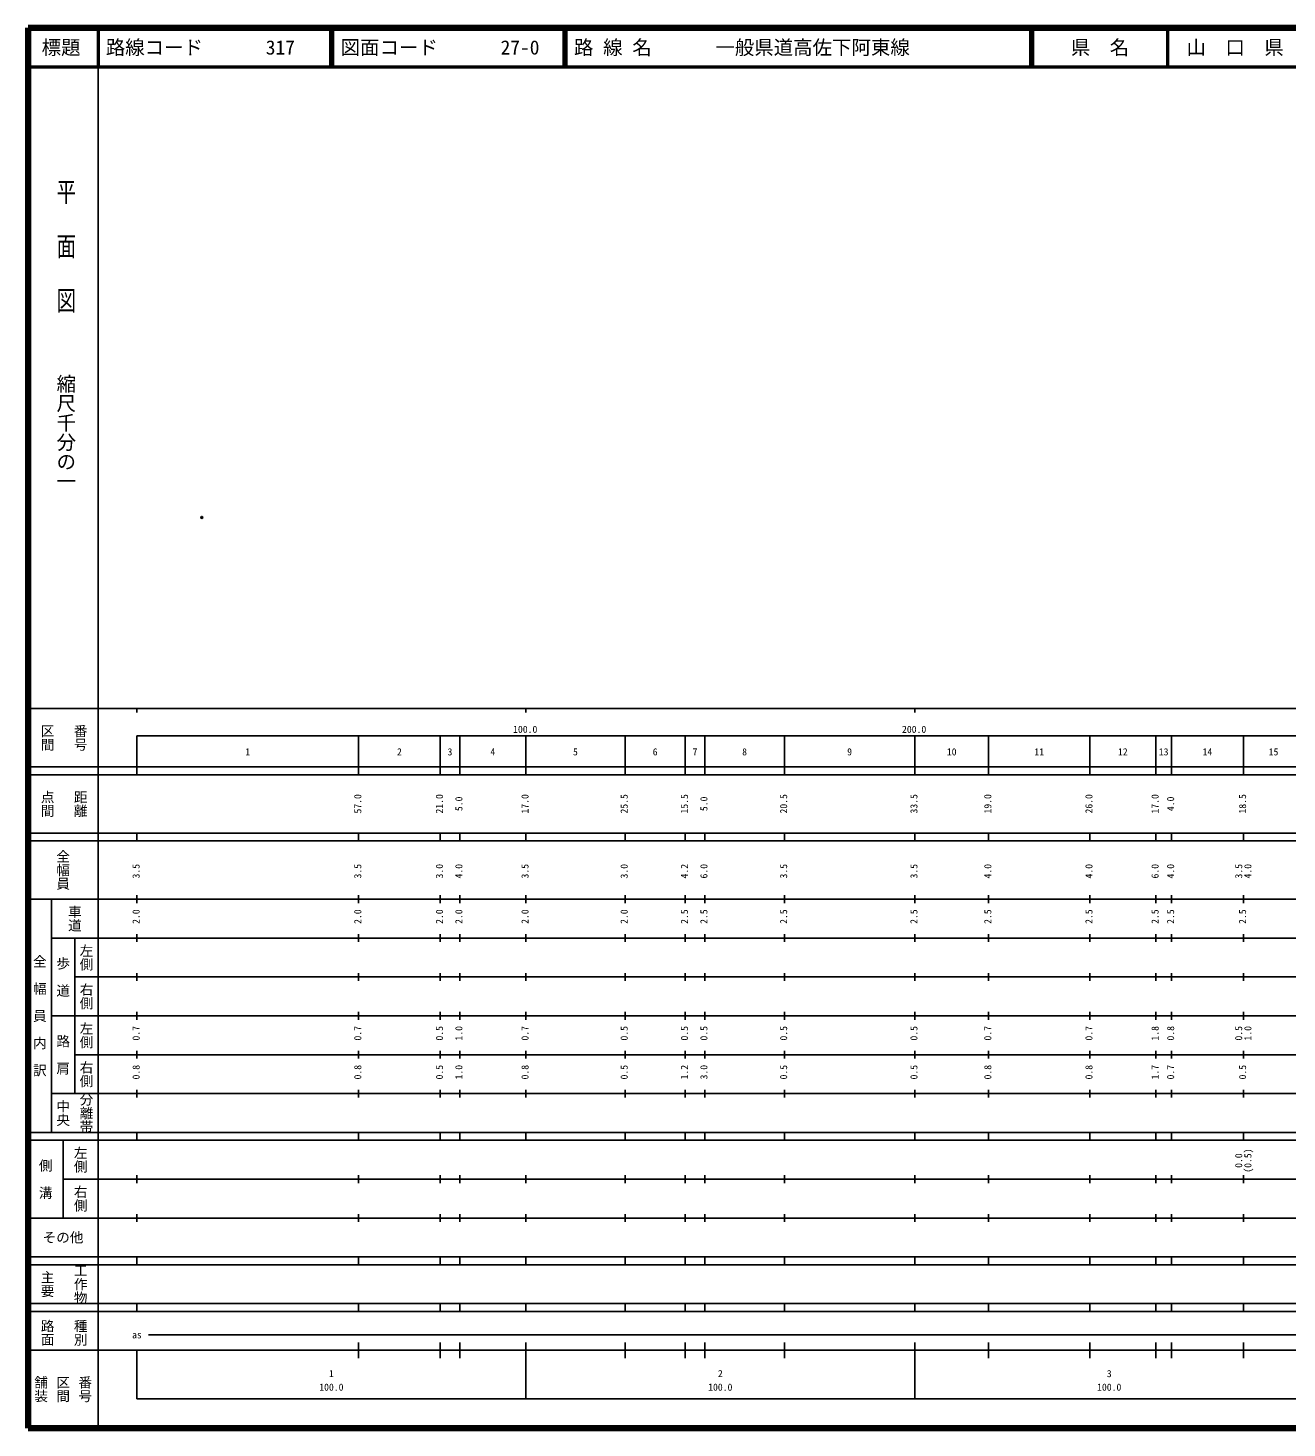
# Model space of a CAD drawing. Units: millimetres on the paper. Extents: x 40 to 680, y 20 to 380.
# Drawn here: x 40 to 363.7, y 20 to 380 of the extents above; entities that cross this region are included whole.
import ezdxf
from ezdxf.enums import TextEntityAlignment as Align

# ---------------------------------------------------------------- set-up
doc = ezdxf.new("R2010")
doc.units = ezdxf.units.MM
doc.header["$PDMODE"] = 32
doc.header["$PDSIZE"] = 0.5
doc.layers.add('M-OTRS', color=6, linetype='Continuous')
doc.layers.add('M-TTL-TXT', color=7, linetype='Continuous')
for name, color, linetype, lineweight in [('M-TTL', 2, 'Continuous', 140), ('M-TTL-BAND', 7, 'Continuous', 25), ('M-TTL-LINE', 7, 'Continuous', 50)]:
    doc.layers.add(name, color=color, linetype=linetype, lineweight=lineweight)
doc.styles.add('@ＭＳ ゴシック', font='')
doc.styles.add('ＭＳ ゴシック', font='')
doc.styles.get('@ＭＳ ゴシック').set_extended_font_data('@MS Gothic')
doc.styles.get('ＭＳ ゴシック').set_extended_font_data('MS Gothic')

msp = doc.modelspace()

# ---------------------------------------------------------------- linework, layer by layer
at = {"layer": 'M-OTRS'}
msp.add_point((84.677, 254.137), dxfattribs=at)
at = {"layer": 'M-TTL'}
for p, q in [((40, 380), (40, 20)), ((680, 380), (40, 380)), ((40, 20), (680, 20))]:
    msp.add_line(p, q, dxfattribs=at)
at = {"layer": 'M-TTL-BAND'}
for p, q in [((58, 370), (58, 20)), ((40, 205), (579, 205)), ((68, 205), (68, 204)), ((168, 205), (168, 204)), ((268, 205), (268, 204)), ((68, 198), (579, 198)), ((68, 198), (68, 188)), ((125, 188), (125, 198)), ((146, 188), (146, 198)), ((151, 188), (151, 198)), ((168, 188), (168, 198)), ((193.5, 188), (193.5, 198)), ((209, 188), (209, 198)), ((214, 188), (214, 198)), ((234.5, 188), (234.5, 198)), ((268, 188), (268, 198)), ((287, 188), (287, 198)), ((313, 188), (313, 198)), ((330, 188), (330, 198)), ((334, 188), (334, 198)), ((352.5, 188), (352.5, 198)), ((40, 190), (579, 190)), ((40, 188), (579, 188)), ((40, 173), (579, 173)), ((68, 171), (68, 173)), ((125, 171), (125, 173)), ((146, 171), (146, 173)), ((151, 171), (151, 173)), ((168, 171), (168, 173)), ((193.5, 171), (193.5, 173)), ((209, 171), (209, 173)), ((214, 171), (214, 173)), ((234.5, 171), (234.5, 173)), ((268, 171), (268, 173)), ((287, 171), (287, 173)), ((313, 171), (313, 173)), ((330, 171), (330, 173)), ((334, 171), (334, 173)), ((352.5, 171), (352.5, 173)), ((40, 171), (579, 171)), ((40, 156), (579, 156)), ((46, 96), (46, 156)), ((68, 155), (68, 157)), ((125, 155), (125, 157)), ((146, 155), (146, 157)), ((151, 155), (151, 157)), ((168, 155), (168, 157)), ((193.5, 155), (193.5, 157)), ((209, 155), (209, 157)), ((214, 155), (214, 157)), ((234.5, 155), (234.5, 157)), ((268, 155), (268, 157)), ((287, 155), (287, 157)), ((313, 155), (313, 157)), ((330, 155), (330, 157)), ((334, 155), (334, 157)), ((352.5, 155), (352.5, 157)), ((46, 146), (579, 146)), ((52, 146), (52, 106)), ((68, 145), (68, 147)), ((125, 145), (125, 147)), ((146, 145), (146, 147)), ((151, 145), (151, 147)), ((168, 145), (168, 147)), ((193.5, 145), (193.5, 147)), ((209, 145), (209, 147)), ((214, 145), (214, 147)), ((234.5, 145), (234.5, 147)), ((268, 145), (268, 147)), ((287, 145), (287, 147)), ((313, 145), (313, 147)), ((330, 145), (330, 147)), ((334, 145), (334, 147)), ((352.5, 145), (352.5, 147)), ((68, 135), (68, 137)), ((125, 135), (125, 137)), ((146, 135), (146, 137)), ((151, 135), (151, 137)), ((168, 135), (168, 137)), ((193.5, 135), (193.5, 137)), ((209, 135), (209, 137)), ((214, 135), (214, 137)), ((234.5, 135), (234.5, 137)), ((268, 135), (268, 137)), ((287, 135), (287, 137)), ((313, 135), (313, 137)), ((330, 135), (330, 137)), ((334, 135), (334, 137)), ((352.5, 135), (352.5, 137)), ((52, 136), (579, 136)), ((46, 126), (579, 126)), ((68, 125), (68, 127)), ((125, 125), (125, 127)), ((146, 125), (146, 127)), ((151, 125), (151, 127)), ((168, 125), (168, 127)), ((193.5, 125), (193.5, 127)), ((209, 125), (209, 127)), ((214, 125), (214, 127)), ((234.5, 125), (234.5, 127)), ((268, 125), (268, 127)), ((287, 125), (287, 127)), ((313, 125), (313, 127)), ((330, 125), (330, 127)), ((334, 125), (334, 127)), ((352.5, 125), (352.5, 127)), ((52, 116), (579, 116)), ((68, 115), (68, 117)), ((125, 115), (125, 117)), ((146, 115), (146, 117)), ((151, 115), (151, 117)), ((168, 115), (168, 117)), ((193.5, 115), (193.5, 117)), ((209, 115), (209, 117)), ((214, 115), (214, 117)), ((234.5, 115), (234.5, 117)), ((268, 115), (268, 117)), ((287, 115), (287, 117)), ((313, 115), (313, 117)), ((330, 115), (330, 117)), ((334, 115), (334, 117)), ((352.5, 115), (352.5, 117)), ((46, 106), (579, 106)), ((68, 105), (68, 107)), ((125, 105), (125, 107)), ((146, 105), (146, 107)), ((151, 105), (151, 107)), ((168, 105), (168, 107)), ((193.5, 105), (193.5, 107)), ((209, 105), (209, 107)), ((214, 105), (214, 107)), ((234.5, 105), (234.5, 107)), ((268, 105), (268, 107)), ((287, 105), (287, 107)), ((313, 105), (313, 107)), ((330, 105), (330, 107)), ((334, 105), (334, 107)), ((352.5, 105), (352.5, 107)), ((40, 96), (579, 96)), ((40, 94), (579, 94)), ((49, 94), (49, 74)), ((68, 94), (68, 96)), ((125, 94), (125, 96)), ((146, 94), (146, 96)), ((151, 94), (151, 96)), ((168, 94), (168, 96)), ((193.5, 94), (193.5, 96)), ((209, 94), (209, 96)), ((214, 94), (214, 96)), ((234.5, 94), (234.5, 96)), ((268, 94), (268, 96)), ((287, 94), (287, 96)), ((313, 94), (313, 96)), ((330, 94), (330, 96)), ((334, 94), (334, 96)), ((352.5, 94), (352.5, 96)), ((49, 84), (579, 84)), ((68, 83), (68, 85)), ((125, 83), (125, 85)), ((146, 83), (146, 85)), ((151, 83), (151, 85)), ((168, 83), (168, 85)), ((193.5, 83), (193.5, 85)), ((209, 83), (209, 85)), ((214, 83), (214, 85)), ((234.5, 83), (234.5, 85)), ((268, 83), (268, 85)), ((287, 83), (287, 85)), ((313, 83), (313, 85)), ((330, 83), (330, 85)), ((334, 83), (334, 85)), ((352.5, 83), (352.5, 85)), ((40, 74), (579, 74)), ((68, 73), (68, 75)), ((125, 73), (125, 75)), ((146, 73), (146, 75)), ((151, 73), (151, 75)), ((168, 73), (168, 75)), ((193.5, 73), (193.5, 75)), ((209, 73), (209, 75)), ((214, 73), (214, 75)), ((234.5, 73), (234.5, 75)), ((268, 73), (268, 75)), ((287, 73), (287, 75)), ((313, 73), (313, 75)), ((330, 73), (330, 75)), ((334, 73), (334, 75)), ((352.5, 73), (352.5, 75)), ((40, 64), (579, 64)), ((40, 62), (579, 62)), ((68, 62), (68, 64)), ((125, 62), (125, 64)), ((146, 62), (146, 64)), ((151, 62), (151, 64)), ((168, 62), (168, 64)), ((193.5, 62), (193.5, 64)), ((209, 62), (209, 64)), ((214, 62), (214, 64)), ((234.5, 62), (234.5, 64)), ((268, 62), (268, 64)), ((287, 62), (287, 64)), ((313, 62), (313, 64)), ((330, 62), (330, 64)), ((334, 62), (334, 64)), ((352.5, 62), (352.5, 64)), ((40, 52), (579, 52)), ((68, 50), (68, 52)), ((125, 50), (125, 52)), ((146, 50), (146, 52)), ((151, 50), (151, 52)), ((168, 50), (168, 52)), ((193.5, 50), (193.5, 52)), ((209, 50), (209, 52)), ((214, 50), (214, 52)), ((234.5, 50), (234.5, 52)), ((268, 50), (268, 52)), ((287, 50), (287, 52)), ((313, 50), (313, 52)), ((330, 50), (330, 52)), ((334, 50), (334, 52)), ((352.5, 50), (352.5, 52)), ((40, 50), (579, 50)), ((71, 44), (565, 44)), ((40, 40), (579, 40)), ((68, 40), (68, 27.5)), ((125, 38), (125, 42)), ((146, 38), (146, 42)), ((151, 38), (151, 42)), ((168, 27.5), (168, 42)), ((193.5, 38), (193.5, 42)), ((209, 38), (209, 42)), ((214, 38), (214, 42)), ((234.5, 38), (234.5, 42)), ((268, 27.5), (268, 42)), ((287, 38), (287, 42)), ((313, 38), (313, 42)), ((330, 38), (330, 42)), ((334, 38), (334, 42)), ((352.5, 38), (352.5, 42)), ((68, 27.5), (579, 27.5))]:
    msp.add_line(p, q, dxfattribs=at)
at = {"layer": 'M-TTL-LINE'}
for p, q in [((58, 380), (58, 370)), ((117.75, 380), (117.75, 370)), ((118.25, 380), (118.25, 370)), ((177.75, 380), (177.75, 370)), ((178.25, 380), (178.25, 370)), ((297.75, 380), (297.75, 370)), ((298.25, 380), (298.25, 370)), ((333, 380), (333, 370)), ((40, 370), (680, 370))]:
    msp.add_line(p, q, dxfattribs=at)

# ---------------------------------------------------------------- texts
at = {"layer": 'M-TTL-BAND', "style": '@ＭＳ ゴシック', "width": 1.4}
msp.add_text('平  面  図', height=3.666, rotation=270, dxfattribs=at).set_placement((49.777, 306.475), align=Align.MIDDLE_RIGHT)
at = {"layer": 'M-TTL-BAND', "style": '@ＭＳ ゴシック'}
msp.add_text('縮尺千分の一', height=3.666, rotation=270, dxfattribs=at).set_placement((49.777, 261.03), align=Align.MIDDLE_RIGHT)
for s, p in [('区間', (45, 197.5)), ('番号', (53.5, 197.5)), ('点間', (45, 180.5)), ('距離', (53.5, 180.5)), ('全幅員', (49, 163.5)), ('車道', (52, 151)), ('左側', (55, 141)), ('全\u3000幅\u3000員\u3000内\u3000訳', (43, 126)), ('歩\u3000道', (49, 136)), ('右側', (55, 131)), ('左側', (55, 121)), ('路\u3000肩', (49, 116)), ('右側', (55, 111)), ('分離帯', (55, 101)), ('中央', (49, 101)), ('左側', (53.5, 89)), ('側\u3000溝', (44.5, 84)), ('右側', (53.5, 79)), ('工作物', (53.5, 57)), ('主要', (45, 57)), ('路面', (45, 44.5)), ('種別', (53.5, 44.5)), ('舗装', (43.333, 30)), ('区間', (49, 30)), ('番号', (54.667, 30))]:
    msp.add_text(s, height=2.566, rotation=270, dxfattribs=at).set_placement(p, align=Align.MIDDLE_CENTER)
at = {"layer": 'M-TTL-BAND', "style": 'ＭＳ ゴシック'}
for s, p in [('100.0', (167.844, 198.195)), ('200.0', (267.844, 198.195)), ('1', (96.5, 192.405)), ('2', (135.5, 192.405)), ('3', (148.5, 192.405)), ('4', (159.5, 192.405)), ('5', (180.75, 192.405)), ('6', (201.25, 192.405)), ('7', (211.5, 192.405)), ('8', (224.25, 192.405)), ('9', (251.25, 192.405)), ('10', (277.5, 192.405)), ('11', (300, 192.405)), ('12', (321.5, 192.405)), ('13', (332, 192.405)), ('14', (343.25, 192.405)), ('15', (360.25, 192.405)), ('as', (68, 42.5)), ('1', (118, 32.523)), ('2', (218, 32.523)), ('3', (318, 32.523)), ('100.0', (118, 29.033)), ('100.0', (218, 29.033)), ('100.0', (318, 29.033))]:
    msp.add_text(s, height=1.833, dxfattribs=at).set_placement(p, align=Align.BOTTOM_CENTER)
for s, p in [('57.0', (126.242, 180.5)), ('21.0', (147.242, 180.5)), ('5.0', (152.242, 180.5)), ('17.0', (169.242, 180.5)), ('25.5', (194.742, 180.5)), ('15.5', (210.242, 180.5)), ('5.0', (215.242, 180.5)), ('20.5', (235.742, 180.5)), ('33.5', (269.242, 180.5)), ('19.0', (288.242, 180.5)), ('26.0', (314.242, 180.5)), ('17.0', (331.242, 180.5)), ('4.0', (335.242, 180.5)), ('18.5', (353.742, 180.5)), ('3.5', (69.242, 163.174)), ('3.5', (126.242, 163.174)), ('3.0', (147.242, 163.174)), ('4.0', (152.242, 163.174)), ('3.5', (169.242, 163.174)), ('3.0', (194.742, 163.174)), ('4.2', (210.242, 163.174)), ('6.0', (215.242, 163.174)), ('3.5', (235.742, 163.174)), ('3.5', (269.242, 163.174)), ('4.0', (288.242, 163.174)), ('4.0', (314.242, 163.174)), ('6.0', (331.242, 163.174)), ('4.0', (335.242, 163.174)), ('3.5', (352.742, 163.174)), ('4.0', (355.112, 163.174)), ('2.0', (69.242, 151.5)), ('2.0', (126.242, 151.5)), ('2.0', (147.242, 151.5)), ('2.0', (152.242, 151.5)), ('2.0', (169.242, 151.5)), ('2.0', (194.742, 151.5)), ('2.5', (210.242, 151.5)), ('2.5', (215.242, 151.5)), ('2.5', (235.742, 151.5)), ('2.5', (269.242, 151.5)), ('2.5', (288.242, 151.5)), ('2.5', (314.242, 151.5)), ('2.5', (331.242, 151.5)), ('2.5', (335.242, 151.5)), ('2.5', (353.742, 151.5)), ('0.7', (69.242, 121.5)), ('0.7', (126.242, 121.5)), ('0.5', (147.242, 121.5)), ('1.0', (152.242, 121.5)), ('0.7', (169.242, 121.5)), ('0.5', (194.742, 121.5)), ('0.5', (210.242, 121.5)), ('0.5', (215.242, 121.5)), ('0.5', (235.742, 121.5)), ('0.5', (269.242, 121.5)), ('0.7', (288.242, 121.5)), ('0.7', (314.242, 121.5)), ('1.8', (331.242, 121.5)), ('0.8', (335.242, 121.5)), ('0.5', (352.742, 121.5)), ('1.0', (355.112, 121.5)), ('0.8', (69.242, 111.5)), ('0.8', (126.242, 111.5)), ('0.5', (147.242, 111.5)), ('1.0', (152.242, 111.5)), ('0.8', (169.242, 111.5)), ('0.5', (194.742, 111.5)), ('1.2', (210.242, 111.5)), ('3.0', (215.242, 111.5)), ('0.5', (235.742, 111.5)), ('0.5', (269.242, 111.5)), ('0.8', (288.242, 111.5)), ('0.8', (314.242, 111.5)), ('1.7', (331.242, 111.5)), ('0.7', (335.242, 111.5)), ('0.5', (353.742, 111.5)), ('0.0', (352.742, 88.764)), ('(0.5)', (355.112, 88.764))]:
    msp.add_text(s, height=1.833, rotation=90, dxfattribs=at).set_placement(p, align=Align.BOTTOM_CENTER)
msp.add_text('その他', height=2.566, dxfattribs=at).set_placement((49, 69), align=Align.MIDDLE_CENTER)
at = {"layer": 'M-TTL-TXT', "style": 'ＭＳ ゴシック'}
for s, p in [('標題', (48.5, 375)), ('県\u3000名', (315.625, 375)), ('山\u3000口\u3000県', (350.375, 375))]:
    msp.add_text(s, height=3.666, dxfattribs=at).set_placement(p, align=Align.MIDDLE_CENTER)
for s, p in [('路線コード', (60, 375)), ('317', (101.142, 375)), ('図面コード', (120.38, 375)), ('27-0', (161.521, 375)), ('路 線 名', (180.38, 375)), ('一般県道高佐下阿東線', (216.734, 375))]:
    msp.add_text(s, height=3.666, dxfattribs=at).set_placement(p, align=Align.MIDDLE_LEFT)

doc.saveas('drawing.dxf')
